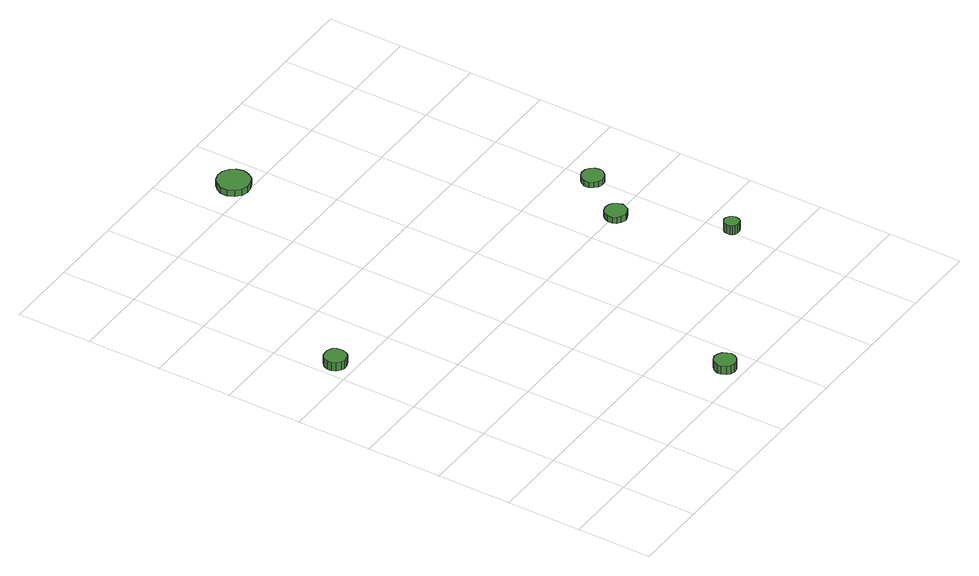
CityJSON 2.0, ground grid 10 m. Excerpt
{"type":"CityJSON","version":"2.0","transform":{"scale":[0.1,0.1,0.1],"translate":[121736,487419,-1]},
"CityObjects":{
"tree1":{"type":"SolitaryVegetationObject","attributes":{"function":"something"},"geometry":[{"type":"MultiSurface","lod":"1","boundaries":[[[0,1,2,3,4,5,6,7,8,9,10,11,12,13,14]],[[15,16,17,18,19,20,21,22,23,24,25,26,27,28,29]],[[0,29,28,1]],[[1,28,27,2]],[[2,27,26,3]],[[3,26,25,4]],[[4,25,24,5]],[[5,24,23,6]],[[6,23,22,7]],[[7,22,21,8]],[[8,21,20,9]],[[9,20,19,10]],[[10,19,18,11]],[[11,18,17,12]],[[12,17,16,13]],[[13,16,15,14]],[[14,15,29,0]]]}]},
"tree2":{"type":"SolitaryVegetationObject","attributes":{"function":"something"},"geometry":[{"type":"MultiSurface","lod":"1","boundaries":[[[30,31,32,33,34,35,36,37,38,39,40,41,42,43,44]],[[45,46,47,48,49,50,51,52,53,54,55,56,57,58,59]],[[30,59,58,31]],[[31,58,57,32]],[[32,57,56,33]],[[33,56,55,34]],[[34,55,54,35]],[[35,54,53,36]],[[36,53,52,37]],[[37,52,51,38]],[[38,51,50,39]],[[39,50,49,40]],[[40,49,48,41]],[[41,48,47,42]],[[42,47,46,43]],[[43,46,45,44]],[[44,45,59,30]]]}]},
"tree3":{"type":"SolitaryVegetationObject","attributes":{"function":"something"},"geometry":[{"type":"MultiSurface","lod":"1","boundaries":[[[60,61,62,63,64,65,66,67,68,69,70,71,72,73,74]],[[75,76,77,78,79,80,81,82,83,84,85,86,87,88,89]],[[60,89,88,61]],[[61,88,87,62]],[[62,87,86,63]],[[63,86,85,64]],[[64,85,84,65]],[[65,84,83,66]],[[66,83,82,67]],[[67,82,81,68]],[[68,81,80,69]],[[69,80,79,70]],[[70,79,78,71]],[[71,78,77,72]],[[72,77,76,73]],[[73,76,75,74]],[[74,75,89,60]]]}]},
"tree4":{"type":"SolitaryVegetationObject","attributes":{"function":"something"},"geometry":[{"type":"MultiSurface","lod":"1","boundaries":[[[90,91,92,93,94,95,96,97,98,99,100,101,102,103,104]],[[105,106,107,108,109,110,111,112,113,114,115,116,117,118,119]],[[90,119,118,91]],[[91,118,117,92]],[[92,117,116,93]],[[93,116,115,94]],[[94,115,114,95]],[[95,114,113,96]],[[96,113,112,97]],[[97,112,111,98]],[[98,111,110,99]],[[99,110,109,100]],[[100,109,108,101]],[[101,108,107,102]],[[102,107,106,103]],[[103,106,105,104]],[[104,105,119,90]]]}]},
"tree5":{"type":"SolitaryVegetationObject","attributes":{"function":"something"},"geometry":[{"type":"MultiSurface","lod":"1","boundaries":[[[120,121,122,123,124,125,126,127,128,129,130,131,132,133,134]],[[135,136,137,138,139,140,141,142,143,144,145,146,147,148,149]],[[120,149,148,121]],[[121,148,147,122]],[[122,147,146,123]],[[123,146,145,124]],[[124,145,144,125]],[[125,144,143,126]],[[126,143,142,127]],[[127,142,141,128]],[[128,141,140,129]],[[129,140,139,130]],[[130,139,138,131]],[[131,138,137,132]],[[132,137,136,133]],[[133,136,135,134]],[[134,135,149,120]]]}]},
"tree6":{"type":"SolitaryVegetationObject","attributes":{"function":"something"},"geometry":[{"type":"MultiSurface","lod":"1","boundaries":[[[150,151,152,153,154,155,156,157,158,159,160,161,162,163,164]],[[165,166,167,168,169,170,171,172,173,174,175,176,177,178,179]],[[150,179,178,151]],[[151,178,177,152]],[[152,177,176,153]],[[153,176,175,154]],[[154,175,174,155]],[[155,174,173,156]],[[156,173,172,157]],[[157,172,171,158]],[[158,171,170,159]],[[159,170,169,160]],[[160,169,168,161]],[[161,168,167,162]],[[162,167,166,163]],[[163,166,165,164]],[[164,165,179,150]]]}]}
},
"vertices":[
[37,426,19],[36,432,19],[33,437,19],[27,440,19],[21,440,19],[16,439,19],[11,434,19],[9,429,19],[9,423,19],[11,417,19],[16,413,19],[21,411,19],[27,412,19],[33,415,19],[36,420,19],[36,420,7],[33,415,7],[27,412,7],[21,411,7],[16,413,7],[11,417,7],[9,423,7],[9,429,7],[11,434,7],[16,439,7],[21,440,7],[27,440,7],[33,437,7],[36,432,7],[37,426,7],
[278,22,24],[276,27,24],[273,32,24],[268,35,24],[262,36,24],[256,34,24],[252,30,24],[249,24,24],[249,19,24],[252,13,24],[256,9,24],[262,7,24],[268,8,24],[273,11,24],[276,16,24],[276,16,12],[273,11,12],[268,8,12],[262,7,12],[256,9,12],[252,13,12],[249,19,12],[249,24,12],[252,30,12],[256,34,12],[262,36,12],[268,35,12],[273,32,12],[276,27,12],[278,22,12],
[279,720,16],[277,729,16],[272,736,16],[264,741,16],[255,742,16],[246,739,16],[240,733,16],[236,725,16],[236,716,16],[240,708,16],[246,702,16],[255,699,16],[264,700,16],[272,704,16],[277,712,16],[277,712,7],[272,704,7],[264,700,7],[255,699,7],[246,702,7],[240,708,7],[236,716,7],[236,725,7],[240,733,7],[246,739,7],[255,742,7],[264,741,7],[272,736,7],[277,729,7],[279,720,7],
[468,298,16],[466,304,16],[463,309,16],[458,312,16],[452,313,16],[446,311,16],[442,307,16],[439,301,16],[439,295,16],[442,290,16],[446,286,16],[452,284,16],[458,285,16],[463,288,16],[466,293,16],[466,293,7],[463,288,7],[458,285,7],[452,284,7],[446,286,7],[442,290,7],[439,295,7],[439,301,7],[442,307,7],[446,311,7],[452,313,7],[458,312,7],[463,309,7],[466,304,7],[468,298,7],
[513,165,22],[512,169,22],[510,172,22],[506,174,22],[502,175,22],[498,173,22],[495,170,22],[494,167,22],[494,162,22],[495,159,22],[498,156,22],[502,155,22],[506,155,22],[510,157,22],[512,160,22],[512,160,9],[510,157,9],[506,155,9],[502,155,9],[498,156,9],[495,159,9],[494,162,9],[494,167,9],[495,170,9],[498,173,9],[502,175,9],[506,174,9],[510,172,9],[512,169,9],[513,165,9],
[513,360,15],[512,366,15],[508,371,15],[503,374,15],[497,375,15],[491,373,15],[487,369,15],[484,363,15],[484,357,15],[487,352,15],[491,348,15],[497,346,15],[503,346,15],[508,349,15],[512,354,15],[512,354,7],[508,349,7],[503,346,7],[497,346,7],[491,348,7],[487,352,7],[484,357,7],[484,363,7],[487,369,7],[491,373,7],[497,375,7],[503,374,7],[508,371,7],[512,366,7],[513,360,7]
]}
